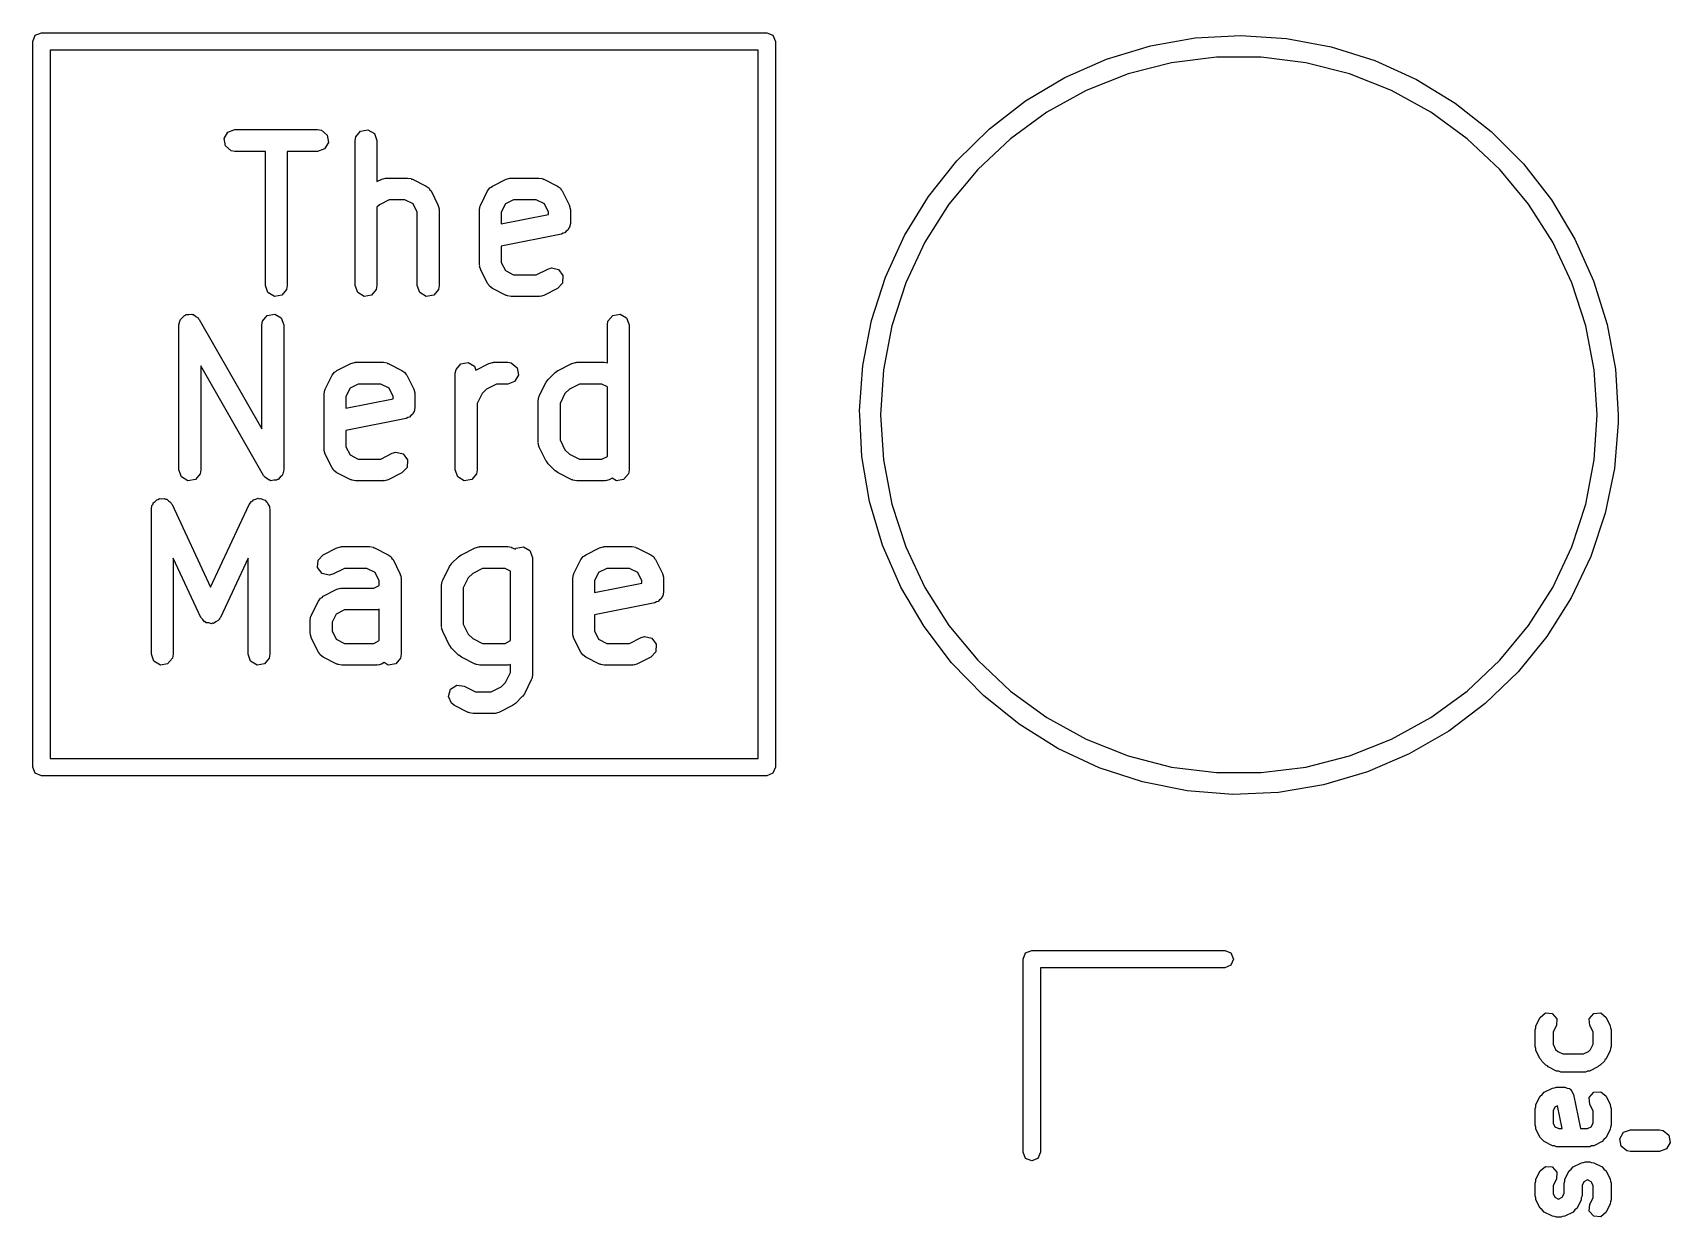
# Model space of a CAD drawing. Extents: x 83 to 117, y -104 to -70.4.
# Drawn here: x 105.69 to 116.97, y -78.53 to -70.37 of the extents above; entities that cross this region are included whole.
import ezdxf

# ---------------------------------------------------------------- set-up
doc = ezdxf.new("R2010")
doc.units = 0
doc.layers.add('BLACK', color=7, linetype='CONTINUOUS')

msp = doc.modelspace()

# ---------------------------------------------------------------- linework, layer by layer
at = {"layer": 'BLACK', "linetype": 'CONTINUOUS'}
for p, q in [((105.686, -70.4272), (105.703, -70.3848)), ((105.686, -75.4272), (105.686, -70.4272)), ((105.703, -70.3848), (105.746, -70.3672)), ((105.746, -70.3672), (110.746, -70.3672)), ((110.746, -70.3672), (110.788, -70.3848)), ((110.788, -70.3848), (110.806, -70.4272)), ((110.806, -70.4272), (110.806, -75.4272)), ((113.39, -70.4573), (113.699, -70.4023)), ((113.699, -70.4023), (114.014, -70.385)), ((114.014, -70.385), (114.328, -70.4056)), ((114.328, -70.4056), (114.637, -70.4638)), ((105.806, -70.4872), (105.806, -75.3672)), ((110.686, -70.4872), (105.806, -70.4872)), ((110.686, -75.3672), (110.686, -70.4872)), ((112.801, -70.6763), (113.088, -70.549)), ((113.088, -70.549), (113.39, -70.4573)), ((113.845, -70.535), (113.537, -70.5739)), ((114.155, -70.535), (113.845, -70.535)), ((114.463, -70.5739), (114.155, -70.535)), ((114.637, -70.4638), (114.937, -70.5587)), ((113.237, -70.651), (112.948, -70.7652)), ((113.537, -70.5739), (113.237, -70.651)), ((114.763, -70.651), (114.463, -70.5739)), ((115.052, -70.7652), (114.763, -70.651)), ((114.937, -70.5587), (115.224, -70.689)), ((112.53, -70.8372), (112.801, -70.6763)), ((112.948, -70.7652), (112.677, -70.9146)), ((115.323, -70.9146), (115.052, -70.7652)), ((115.224, -70.689), (115.492, -70.8527)), ((112.281, -71.0294), (112.53, -70.8372)), ((115.492, -70.8527), (115.74, -71.0475)), ((112.677, -70.9146), (112.426, -71.0969)), ((115.574, -71.0969), (115.323, -70.9146)), ((107.005, -71.0966), (107.031, -71.0521)), ((107.014, -71.1471), (107.005, -71.0966)), ((107.031, -71.0521), (107.079, -71.0346)), ((107.079, -71.0346), (107.65, -71.0346)), ((107.65, -71.0346), (107.676, -71.0391)), ((107.676, -71.0391), (107.715, -71.0721)), ((107.715, -71.0721), (107.724, -71.1226)), ((107.909, -71.1096), (107.913, -71.0839)), ((107.909, -72.1096), (107.909, -71.1096)), ((107.913, -71.0839), (107.946, -71.0446)), ((107.946, -71.0446), (107.997, -71.0357)), ((107.997, -71.0357), (108.041, -71.0614)), ((108.041, -71.0614), (108.059, -71.1096)), ((108.059, -71.1096), (108.059, -71.393)), ((112.057, -71.2502), (112.281, -71.0294)), ((112.426, -71.0969), (112.2, -71.3093)), ((115.8, -71.3093), (115.574, -71.0969)), ((115.74, -71.0475), (115.962, -71.2707)), ((107.053, -71.1801), (107.014, -71.1471)), ((107.079, -71.1846), (107.053, -71.1801)), ((107.29, -71.1846), (107.079, -71.1846)), ((107.29, -72.1096), (107.29, -71.1846)), ((107.65, -71.1846), (107.44, -71.1846)), ((107.44, -71.1846), (107.44, -72.1096)), ((107.698, -71.167), (107.65, -71.1846)), ((107.724, -71.1226), (107.698, -71.167)), ((111.861, -71.4964), (112.057, -71.2502)), ((112.2, -71.3093), (112.002, -71.5482)), ((115.998, -71.5482), (115.8, -71.3093)), ((115.962, -71.2707), (116.155, -71.5188)), ((108.059, -71.393), (108.093, -71.3758)), ((108.093, -71.3758), (108.118, -71.3684)), ((108.118, -71.3684), (108.122, -71.3694)), ((108.122, -71.3694), (108.126, -71.3679)), ((108.126, -71.3679), (108.269, -71.3679)), ((108.269, -71.3679), (108.295, -71.3724)), ((108.295, -71.3724), (108.298, -71.3753)), ((108.298, -71.3753), (108.303, -71.3758)), ((108.303, -71.3758), (108.398, -71.4235)), ((108.398, -71.4235), (108.419, -71.439)), ((108.419, -71.439), (108.423, -71.4493)), ((108.423, -71.4493), (108.432, -71.457)), ((108.821, -71.457), (108.837, -71.4361)), ((108.837, -71.4361), (108.847, -71.4316)), ((108.847, -71.4316), (108.855, -71.4235)), ((108.855, -71.4235), (108.95, -71.3758)), ((108.95, -71.3758), (108.975, -71.3684)), ((108.975, -71.3684), (108.979, -71.3694)), ((108.979, -71.3694), (108.984, -71.3679)), ((108.984, -71.3679), (109.174, -71.3679)), ((109.174, -71.3679), (109.2, -71.3724)), ((109.2, -71.3724), (109.203, -71.3753)), ((109.203, -71.3753), (109.208, -71.3758)), ((109.208, -71.3758), (109.303, -71.4235)), ((109.303, -71.4235), (109.324, -71.439)), ((109.324, -71.439), (109.328, -71.4493)), ((109.328, -71.4493), (109.336, -71.457)), ((108.076, -71.5522), (108.059, -71.5692)), ((108.144, -71.5179), (108.076, -71.5522)), ((108.252, -71.5179), (108.144, -71.5179)), ((108.309, -71.5464), (108.252, -71.5179)), ((108.337, -71.6035), (108.309, -71.5464)), ((108.432, -71.457), (108.479, -71.5522)), ((108.479, -71.5522), (108.487, -71.5772)), ((108.766, -71.5858), (108.77, -71.5601)), ((108.77, -71.5601), (108.773, -71.5567)), ((108.773, -71.5567), (108.774, -71.5522)), ((108.774, -71.5522), (108.821, -71.457)), ((108.944, -71.5464), (108.916, -71.6035)), ((109.001, -71.5179), (108.944, -71.5464)), ((109.156, -71.5179), (109.001, -71.5179)), ((109.213, -71.5464), (109.156, -71.5179)), ((109.242, -71.6035), (109.213, -71.5464)), ((109.336, -71.457), (109.384, -71.5522)), ((109.384, -71.5522), (109.391, -71.5772)), ((111.695, -71.7643), (111.861, -71.4964)), ((112.002, -71.5482), (111.836, -71.8101)), ((116.164, -71.8101), (115.998, -71.5482)), ((116.155, -71.5188), (116.317, -71.7885)), ((108.059, -71.5692), (108.059, -72.1096)), ((108.337, -72.1096), (108.337, -71.6035)), ((108.487, -71.5772), (108.486, -71.5816)), ((108.486, -71.5816), (108.487, -71.5858)), ((108.487, -71.5858), (108.487, -72.1096)), ((108.766, -71.9667), (108.766, -71.5858)), ((108.916, -71.6035), (108.916, -71.6848)), ((108.916, -71.6848), (109.242, -71.6195)), ((109.242, -71.6195), (109.242, -71.6035)), ((109.391, -71.5772), (109.39, -71.5816)), ((109.39, -71.5816), (109.392, -71.5858)), ((109.392, -71.5858), (109.392, -71.681)), ((109.332, -71.7546), (108.916, -71.8377)), ((109.342, -71.7481), (109.332, -71.7546)), ((109.354, -71.746), (109.342, -71.7481)), ((109.363, -71.7352), (109.354, -71.746)), ((109.375, -71.7279), (109.363, -71.7352)), ((109.379, -71.7162), (109.375, -71.7279)), ((109.387, -71.7067), (109.379, -71.7162)), ((109.392, -71.681), (109.387, -71.7067)), ((111.564, -72.0501), (111.695, -71.7643)), ((116.317, -71.7885), (116.446, -72.0757)), ((108.916, -71.8377), (108.916, -71.949)), ((111.836, -71.8101), (111.704, -72.0908)), ((116.296, -72.0908), (116.164, -71.8101)), ((108.767, -71.9709), (108.766, -71.9667)), ((108.766, -71.9753), (108.767, -71.9709)), ((108.774, -72.0003), (108.766, -71.9753)), ((108.821, -72.0955), (108.774, -72.0003)), ((108.916, -71.949), (108.944, -72.0061)), ((108.944, -72.0061), (109.001, -72.0346)), ((109.156, -72.0346), (109.236, -71.9949)), ((109.236, -71.9949), (109.261, -71.9875)), ((109.261, -71.9875), (109.311, -71.9994)), ((109.311, -71.9994), (109.341, -72.0406)), ((107.307, -72.1578), (107.29, -72.1096)), ((107.44, -72.1096), (107.435, -72.1352)), ((107.926, -72.1578), (107.909, -72.1096)), ((108.059, -72.1096), (108.054, -72.1352)), ((108.355, -72.1578), (108.337, -72.1096)), ((108.487, -72.1096), (108.483, -72.1352)), ((108.829, -72.1032), (108.821, -72.0955)), ((108.834, -72.1135), (108.829, -72.1032)), ((108.855, -72.129), (108.834, -72.1135)), ((108.95, -72.1767), (108.855, -72.129)), ((109.001, -72.0346), (109.156, -72.0346)), ((109.303, -72.129), (109.208, -72.1767)), ((109.338, -72.0918), (109.303, -72.129)), ((109.341, -72.0406), (109.338, -72.0918)), ((111.467, -72.3497), (111.564, -72.0501)), ((111.704, -72.0908), (111.608, -72.3858)), ((116.392, -72.3858), (116.296, -72.0908)), ((116.446, -72.0757), (116.54, -72.3762)), ((107.352, -72.1834), (107.307, -72.1578)), ((107.402, -72.1745), (107.352, -72.1834)), ((107.435, -72.1352), (107.402, -72.1745)), ((107.971, -72.1834), (107.926, -72.1578)), ((108.021, -72.1745), (107.971, -72.1834)), ((108.054, -72.1352), (108.021, -72.1745)), ((108.399, -72.1834), (108.355, -72.1578)), ((108.45, -72.1745), (108.399, -72.1834)), ((108.483, -72.1352), (108.45, -72.1745)), ((108.955, -72.1772), (108.95, -72.1767)), ((108.958, -72.1801), (108.955, -72.1772)), ((108.984, -72.1846), (108.958, -72.1801)), ((109.174, -72.1846), (108.984, -72.1846)), ((109.178, -72.183), (109.174, -72.1846)), ((109.183, -72.1841), (109.178, -72.183)), ((109.208, -72.1767), (109.183, -72.1841)), ((106.694, -72.3796), (106.699, -72.3539)), ((106.699, -72.3539), (106.703, -72.3486)), ((106.703, -72.3486), (106.705, -72.3418)), ((106.705, -72.3418), (106.719, -72.3294)), ((106.719, -72.3294), (106.732, -72.3146)), ((106.732, -72.3146), (106.739, -72.3134)), ((106.739, -72.3134), (106.744, -72.309)), ((106.744, -72.309), (106.763, -72.3091)), ((106.763, -72.3091), (106.782, -72.3057)), ((106.782, -72.3057), (106.788, -72.3092)), ((106.788, -72.3092), (106.795, -72.3092)), ((106.795, -72.3092), (106.81, -72.3217)), ((106.81, -72.3217), (106.827, -72.3314)), ((106.827, -72.3314), (106.829, -72.3379)), ((106.829, -72.3379), (106.834, -72.3424)), ((106.834, -72.3424), (107.266, -73.0972)), ((107.266, -72.3796), (107.27, -72.3539)), ((107.27, -72.3539), (107.303, -72.3146)), ((107.303, -72.3146), (107.354, -72.3057)), ((107.354, -72.3057), (107.398, -72.3314)), ((107.398, -72.3314), (107.416, -72.3796)), ((109.647, -72.3796), (109.651, -72.3539)), ((109.651, -72.3539), (109.684, -72.3146)), ((109.684, -72.3146), (109.735, -72.3057)), ((109.735, -72.3057), (109.779, -72.3314)), ((109.779, -72.3314), (109.797, -72.3796)), ((111.407, -72.6587), (111.467, -72.3497)), ((106.694, -73.3796), (106.694, -72.3796)), ((107.266, -73.0972), (107.266, -72.3796)), ((107.416, -72.3796), (107.416, -73.3796)), ((109.647, -72.6415), (109.647, -72.3796)), ((109.797, -72.3796), (109.797, -73.3796)), ((111.608, -72.3858), (111.55, -72.6904)), ((116.45, -72.6904), (116.392, -72.3858)), ((116.54, -72.3762), (116.596, -72.6858)), ((107.276, -73.4168), (106.844, -72.662)), ((106.844, -72.662), (106.844, -73.3796)), ((107.776, -72.7016), (107.783, -72.6935)), ((107.783, -72.6935), (107.879, -72.6458)), ((107.879, -72.6458), (107.904, -72.6384)), ((107.904, -72.6384), (107.908, -72.6394)), ((107.908, -72.6394), (107.912, -72.6379)), ((107.912, -72.6379), (108.103, -72.6379)), ((108.103, -72.6379), (108.128, -72.6424)), ((108.128, -72.6424), (108.132, -72.6453)), ((108.132, -72.6453), (108.136, -72.6458)), ((108.136, -72.6458), (108.231, -72.6935)), ((108.231, -72.6935), (108.252, -72.709)), ((108.599, -72.7129), (108.604, -72.6873)), ((108.604, -72.6873), (108.637, -72.648)), ((108.637, -72.648), (108.687, -72.6391)), ((108.687, -72.6391), (108.732, -72.6647)), ((108.732, -72.6647), (108.741, -72.6908)), ((108.741, -72.6908), (108.831, -72.6458)), ((108.831, -72.6458), (108.856, -72.6384)), ((108.856, -72.6384), (108.86, -72.6394)), ((108.86, -72.6394), (108.865, -72.6379)), ((108.865, -72.6379), (108.96, -72.6379)), ((108.96, -72.6379), (108.985, -72.6424)), ((108.985, -72.6424), (109.025, -72.6754)), ((109.025, -72.6754), (109.034, -72.7259)), ((109.288, -72.7075), (109.306, -72.6946)), ((109.306, -72.6946), (109.307, -72.6935)), ((109.307, -72.6935), (109.402, -72.6458)), ((109.402, -72.6458), (109.427, -72.6384)), ((109.427, -72.6384), (109.432, -72.6394)), ((109.432, -72.6394), (109.436, -72.6379)), ((109.436, -72.6379), (109.626, -72.6379)), ((109.626, -72.6379), (109.647, -72.6415)), ((111.385, -72.9726), (111.407, -72.6587)), ((111.55, -72.6904), (111.53, -73)), ((116.47, -73), (116.45, -72.6904)), ((116.596, -72.6858), (116.615, -73)), ((107.702, -72.8222), (107.75, -72.727)), ((107.75, -72.727), (107.765, -72.7061)), ((107.765, -72.7061), (107.776, -72.7016)), ((107.93, -72.7879), (107.873, -72.8164)), ((108.085, -72.7879), (107.93, -72.7879)), ((108.142, -72.8164), (108.085, -72.7879)), ((108.252, -72.709), (108.257, -72.7193)), ((108.257, -72.7193), (108.265, -72.727)), ((108.265, -72.727), (108.313, -72.8222)), ((108.599, -73.3796), (108.599, -72.7129)), ((108.882, -72.7879), (108.814, -72.8222)), ((108.96, -72.7879), (108.882, -72.7879)), ((109.008, -72.7704), (108.96, -72.7879)), ((109.034, -72.7259), (109.008, -72.7704)), ((109.178, -72.8698), (109.226, -72.7746)), ((109.226, -72.7746), (109.239, -72.7566)), ((109.239, -72.7566), (109.24, -72.7551)), ((109.24, -72.7551), (109.288, -72.7075)), ((109.454, -72.7879), (109.385, -72.8222)), ((109.609, -72.7879), (109.454, -72.7879)), ((109.647, -72.8069), (109.609, -72.7879)), ((109.647, -73.2856), (109.647, -72.8069)), ((107.694, -72.8558), (107.699, -72.8301)), ((107.694, -73.2367), (107.694, -72.8558)), ((107.699, -72.8301), (107.702, -72.8267)), ((107.702, -72.8267), (107.702, -72.8222)), ((107.873, -72.8164), (107.844, -72.8735)), ((107.844, -72.8735), (107.844, -72.9548)), ((107.844, -72.9548), (108.171, -72.8895)), ((108.171, -72.8735), (108.142, -72.8164)), ((108.171, -72.8895), (108.171, -72.8735)), ((108.313, -72.8222), (108.32, -72.8472)), ((108.32, -72.8472), (108.319, -72.8516)), ((108.319, -72.8516), (108.321, -72.8558)), ((108.321, -72.8558), (108.321, -72.951)), ((108.783, -72.8526), (108.749, -72.9211)), ((108.814, -72.8222), (108.783, -72.8526)), ((109.171, -72.9034), (109.175, -72.8777)), ((109.171, -73.1891), (109.171, -72.9034)), ((109.175, -72.8777), (109.178, -72.8743)), ((109.178, -72.8743), (109.178, -72.8698)), ((109.355, -72.8526), (109.321, -72.9211)), ((109.385, -72.8222), (109.355, -72.8526)), ((108.26, -73.0246), (107.844, -73.1077)), ((108.271, -73.0181), (108.26, -73.0246)), ((108.283, -73.016), (108.271, -73.0181)), ((108.292, -73.0052), (108.283, -73.016)), ((108.304, -72.9979), (108.292, -73.0052)), ((108.308, -72.9862), (108.304, -72.9979)), ((108.316, -72.9767), (108.308, -72.9862)), ((108.321, -72.951), (108.316, -72.9767)), ((108.749, -72.9211), (108.749, -73.3796)), ((109.321, -72.9211), (109.321, -73.1714)), ((111.387, -73), (111.385, -72.9726)), ((111.401, -73.287), (111.387, -73)), ((111.53, -73), (111.55, -73.3096)), ((116.45, -73.3096), (116.47, -73)), ((116.615, -73), (116.614, -73.0548)), ((107.844, -73.1077), (107.844, -73.219)), ((116.614, -73.0548), (116.589, -73.3685)), ((107.696, -73.2409), (107.694, -73.2367)), ((107.695, -73.2453), (107.696, -73.2409)), ((107.702, -73.2703), (107.695, -73.2453)), ((107.844, -73.219), (107.873, -73.2761)), ((108.164, -73.2649), (108.189, -73.2575)), ((108.189, -73.2575), (108.239, -73.2694)), ((109.172, -73.1933), (109.171, -73.1891)), ((109.171, -73.1977), (109.172, -73.1933)), ((109.178, -73.2226), (109.171, -73.1977)), ((109.226, -73.3179), (109.178, -73.2226)), ((109.321, -73.1714), (109.355, -73.2399)), ((109.355, -73.2399), (109.385, -73.2703)), ((107.75, -73.3655), (107.702, -73.2703)), ((107.758, -73.3732), (107.75, -73.3655)), ((107.873, -73.2761), (107.93, -73.3046)), ((107.93, -73.3046), (108.085, -73.3046)), ((108.085, -73.3046), (108.164, -73.2649)), ((108.267, -73.3618), (108.231, -73.399)), ((108.239, -73.2694), (108.27, -73.3106)), ((108.27, -73.3106), (108.267, -73.3618)), ((109.227, -73.319), (109.226, -73.3179)), ((109.24, -73.3374), (109.227, -73.319)), ((109.288, -73.385), (109.24, -73.3374)), ((109.385, -73.2703), (109.454, -73.3046)), ((109.454, -73.3046), (109.609, -73.3046)), ((109.609, -73.3046), (109.647, -73.2856)), ((111.454, -73.5971), (111.401, -73.287)), ((111.55, -73.3096), (111.608, -73.6142)), ((116.392, -73.6142), (116.45, -73.3096)), ((116.589, -73.3685), (116.526, -73.6768)), ((106.712, -73.4278), (106.694, -73.3796)), ((106.756, -73.4534), (106.712, -73.4278)), ((106.807, -73.4445), (106.756, -73.4534)), ((106.84, -73.4052), (106.807, -73.4445)), ((106.844, -73.3796), (106.84, -73.4052)), ((107.281, -73.4213), (107.276, -73.4168)), ((107.283, -73.4278), (107.281, -73.4213)), ((107.3, -73.4375), (107.283, -73.4278)), ((107.315, -73.4499), (107.3, -73.4375)), ((107.322, -73.45), (107.315, -73.4499)), ((107.328, -73.4534), (107.322, -73.45)), ((107.347, -73.4501), (107.328, -73.4534)), ((107.366, -73.4502), (107.347, -73.4501)), ((107.371, -73.4457), (107.366, -73.4502)), ((107.378, -73.4445), (107.371, -73.4457)), ((107.391, -73.4297), (107.378, -73.4445)), ((107.406, -73.4174), (107.391, -73.4297)), ((107.407, -73.4105), (107.406, -73.4174)), ((107.411, -73.4052), (107.407, -73.4105)), ((107.416, -73.3796), (107.411, -73.4052)), ((107.762, -73.3835), (107.758, -73.3732)), ((107.783, -73.399), (107.762, -73.3835)), ((107.879, -73.4467), (107.783, -73.399)), ((107.883, -73.4472), (107.879, -73.4467)), ((107.887, -73.4501), (107.883, -73.4472)), ((107.912, -73.4546), (107.887, -73.4501)), ((108.103, -73.4546), (107.912, -73.4546)), ((108.107, -73.453), (108.103, -73.4546)), ((108.111, -73.4541), (108.107, -73.453)), ((108.136, -73.4467), (108.111, -73.4541)), ((108.231, -73.399), (108.136, -73.4467)), ((108.617, -73.4278), (108.599, -73.3796)), ((108.661, -73.4534), (108.617, -73.4278)), ((108.712, -73.4445), (108.661, -73.4534)), ((108.745, -73.4052), (108.712, -73.4445)), ((108.749, -73.3796), (108.745, -73.4052)), ((109.289, -73.3857), (109.288, -73.385)), ((109.307, -73.399), (109.289, -73.3857)), ((109.402, -73.4467), (109.307, -73.399)), ((109.407, -73.4472), (109.402, -73.4467)), ((109.41, -73.4501), (109.407, -73.4472)), ((109.436, -73.4546), (109.41, -73.4501)), ((109.626, -73.4546), (109.436, -73.4546)), ((109.631, -73.453), (109.626, -73.4546)), ((109.635, -73.4541), (109.631, -73.453)), ((109.66, -73.4467), (109.635, -73.4541)), ((109.68, -73.4368), (109.66, -73.4467)), ((109.709, -73.4534), (109.68, -73.4368)), ((109.759, -73.4445), (109.709, -73.4534)), ((109.792, -73.4052), (109.759, -73.4445)), ((109.797, -73.3796), (109.792, -73.4052)), ((106.517, -73.6066), (106.531, -73.5972)), ((106.531, -73.5972), (106.541, -73.5846)), ((106.541, -73.5846), (106.551, -73.5829)), ((106.551, -73.5829), (106.559, -73.5771)), ((106.559, -73.5771), (106.576, -73.5786)), ((106.576, -73.5786), (106.592, -73.5757)), ((106.592, -73.5757), (106.601, -73.5807)), ((106.601, -73.5807), (106.611, -73.5816)), ((106.611, -73.5816), (106.622, -73.5932)), ((106.622, -73.5932), (106.636, -73.6014)), ((107.178, -73.6179), (107.193, -73.5965)), ((107.193, -73.5965), (107.202, -73.5923)), ((107.202, -73.5923), (107.208, -73.5846)), ((107.208, -73.5846), (107.224, -73.5818)), ((107.224, -73.5818), (107.239, -73.5749)), ((107.239, -73.5749), (107.249, -73.5775)), ((107.249, -73.5775), (107.259, -73.5757)), ((107.259, -73.5757), (107.273, -73.5839)), ((107.273, -73.5839), (107.289, -73.5882)), ((107.289, -73.5882), (107.294, -73.5964)), ((107.294, -73.5964), (107.303, -73.6014)), ((111.544, -73.8987), (111.454, -73.5971)), ((106.504, -73.6496), (106.508, -73.6239)), ((106.504, -74.6496), (106.504, -73.6496)), ((106.508, -73.6239), (106.515, -73.6163)), ((106.515, -73.6163), (106.517, -73.6066)), ((106.636, -73.6014), (106.64, -73.6108)), ((106.64, -73.6108), (106.647, -73.6179)), ((106.647, -73.6179), (106.912, -74.1865)), ((106.912, -74.1865), (107.178, -73.6179)), ((107.303, -73.6014), (107.309, -73.6168)), ((107.309, -73.6168), (107.318, -73.6302)), ((107.318, -73.6302), (107.317, -73.6402)), ((107.317, -73.6402), (107.321, -73.6496)), ((107.321, -73.6496), (107.321, -74.6496)), ((111.608, -73.6142), (111.704, -73.9092)), ((116.296, -73.9092), (116.392, -73.6142)), ((116.526, -73.6768), (116.426, -73.9754)), ((107.688, -73.9635), (107.783, -73.9158)), ((107.783, -73.9158), (107.808, -73.9084)), ((107.808, -73.9084), (107.813, -73.9094)), ((107.813, -73.9094), (107.817, -73.9079)), ((107.817, -73.9079), (108.007, -73.9079)), ((108.007, -73.9079), (108.033, -73.9124)), ((108.033, -73.9124), (108.037, -73.9153)), ((108.037, -73.9153), (108.041, -73.9158)), ((108.041, -73.9158), (108.136, -73.9635)), ((108.641, -73.9635), (108.736, -73.9158)), ((108.736, -73.9158), (108.761, -73.9084)), ((108.761, -73.9084), (108.765, -73.9094)), ((108.765, -73.9094), (108.769, -73.9079)), ((108.769, -73.9079), (108.96, -73.9079)), ((108.96, -73.9079), (108.985, -73.9124)), ((108.985, -73.9124), (108.989, -73.9153)), ((108.989, -73.9153), (108.993, -73.9158)), ((108.993, -73.9158), (109.012, -73.925)), ((109.012, -73.925), (109.018, -73.918)), ((109.018, -73.918), (109.068, -73.9091)), ((109.068, -73.9091), (109.113, -73.9347)), ((109.113, -73.9347), (109.13, -73.9829)), ((109.498, -73.9635), (109.593, -73.9158)), ((109.593, -73.9158), (109.618, -73.9084)), ((109.618, -73.9084), (109.622, -73.9094)), ((109.622, -73.9094), (109.626, -73.9079)), ((109.626, -73.9079), (109.817, -73.9079)), ((109.817, -73.9079), (109.843, -73.9124)), ((109.843, -73.9124), (109.846, -73.9153)), ((109.846, -73.9153), (109.85, -73.9158)), ((109.85, -73.9158), (109.946, -73.9635)), ((111.67, -74.1872), (111.544, -73.8987)), ((111.704, -73.9092), (111.836, -74.1899)), ((116.164, -74.1899), (116.296, -73.9092)), ((106.844, -74.3956), (106.654, -73.9876)), ((106.654, -73.9876), (106.654, -74.6496)), ((107.171, -73.9876), (106.98, -74.3956)), ((107.171, -74.6496), (107.171, -73.9876)), ((107.65, -74.0519), (107.653, -74.0007)), ((107.653, -74.0007), (107.688, -73.9635)), ((108.136, -73.9635), (108.157, -73.979)), ((108.157, -73.979), (108.162, -73.9893)), ((108.162, -73.9893), (108.17, -73.997)), ((108.17, -73.997), (108.217, -74.0922)), ((108.512, -74.1398), (108.559, -74.0446)), ((108.559, -74.0446), (108.573, -74.0266)), ((108.573, -74.0251), (108.621, -73.9775)), ((108.573, -74.0266), (108.573, -74.0251)), ((108.621, -73.9775), (108.639, -73.9646)), ((108.639, -73.9646), (108.641, -73.9635)), ((109.13, -73.9829), (109.13, -74.7924)), ((109.417, -74.0922), (109.464, -73.997)), ((109.464, -73.997), (109.48, -73.9761)), ((109.48, -73.9761), (109.49, -73.9716)), ((109.49, -73.9716), (109.498, -73.9635)), ((109.946, -73.9635), (109.967, -73.979)), ((109.967, -73.979), (109.971, -73.9893)), ((109.971, -73.9893), (109.979, -73.997)), ((109.979, -73.997), (110.027, -74.0922)), ((116.426, -73.9754), (116.292, -74.2598)), ((107.68, -74.0931), (107.65, -74.0519)), ((107.73, -74.105), (107.68, -74.0931)), ((107.755, -74.0976), (107.73, -74.105)), ((107.835, -74.0579), (107.755, -74.0976)), ((107.99, -74.0579), (107.835, -74.0579)), ((108.047, -74.0864), (107.99, -74.0579)), ((108.075, -74.1435), (108.047, -74.0864)), ((108.075, -74.1747), (108.075, -74.1435)), ((108.217, -74.0922), (108.225, -74.1172)), ((108.225, -74.1172), (108.224, -74.1216)), ((108.224, -74.1216), (108.225, -74.1258)), ((108.225, -74.1258), (108.225, -74.6496)), ((108.504, -74.1734), (108.508, -74.1477)), ((108.508, -74.1477), (108.511, -74.1443)), ((108.511, -74.1443), (108.512, -74.1398)), ((108.688, -74.1226), (108.654, -74.1911)), ((108.719, -74.0922), (108.688, -74.1226)), ((108.787, -74.0579), (108.719, -74.0922)), ((108.942, -74.0579), (108.787, -74.0579)), ((108.98, -74.0769), (108.942, -74.0579)), ((108.98, -74.5556), (108.98, -74.0769)), ((109.409, -74.1258), (109.413, -74.1001)), ((109.409, -74.5067), (109.409, -74.1258)), ((109.413, -74.1001), (109.416, -74.0967)), ((109.416, -74.0967), (109.417, -74.0922)), ((109.587, -74.0864), (109.559, -74.1435)), ((109.559, -74.1435), (109.559, -74.2248)), ((109.559, -74.2248), (109.885, -74.1595)), ((109.644, -74.0579), (109.587, -74.0864)), ((109.799, -74.0579), (109.644, -74.0579)), ((109.856, -74.0864), (109.799, -74.0579)), ((109.885, -74.1435), (109.856, -74.0864)), ((109.885, -74.1595), (109.885, -74.1435)), ((110.027, -74.0922), (110.034, -74.1172)), ((110.034, -74.1172), (110.033, -74.1216)), ((110.033, -74.1216), (110.035, -74.1258)), ((110.035, -74.1258), (110.035, -74.221)), ((107.655, -74.2827), (107.67, -74.2618)), ((107.67, -74.2618), (107.68, -74.2573)), ((107.68, -74.2573), (107.688, -74.2492)), ((107.688, -74.2492), (107.783, -74.2015)), ((107.783, -74.2015), (107.808, -74.1941)), ((107.808, -74.1941), (107.813, -74.1952)), ((107.813, -74.1952), (107.817, -74.1936)), ((107.817, -74.1936), (108.037, -74.1936)), ((108.037, -74.1936), (108.075, -74.1747)), ((108.504, -74.4591), (108.504, -74.1734)), ((108.654, -74.1911), (108.654, -74.4414)), ((110.018, -74.2679), (110.006, -74.2752)), ((110.022, -74.2562), (110.018, -74.2679)), ((110.03, -74.2467), (110.022, -74.2562)), ((110.035, -74.221), (110.03, -74.2467)), ((111.83, -74.4585), (111.67, -74.1872)), ((111.836, -74.1899), (112.002, -74.4518)), ((115.998, -74.4518), (116.164, -74.1899)), ((116.292, -74.2598), (116.124, -74.526)), ((107.599, -74.4115), (107.604, -74.3858)), ((107.604, -74.3858), (107.607, -74.3824)), ((107.607, -74.3779), (107.655, -74.2827)), ((107.607, -74.3824), (107.607, -74.3779)), ((107.778, -74.3721), (107.749, -74.4292)), ((107.835, -74.3436), (107.778, -74.3721)), ((108.055, -74.3436), (107.835, -74.3436)), ((108.059, -74.3421), (108.055, -74.3436)), ((108.064, -74.3431), (108.059, -74.3421)), ((108.075, -74.3397), (108.064, -74.3431)), ((108.075, -74.5556), (108.075, -74.3397)), ((109.975, -74.2946), (109.559, -74.3777)), ((109.559, -74.3777), (109.559, -74.489)), ((109.985, -74.2881), (109.975, -74.2946)), ((109.997, -74.286), (109.985, -74.2881)), ((110.006, -74.2752), (109.997, -74.286)), ((106.858, -74.4093), (106.844, -74.3956)), ((106.869, -74.4253), (106.858, -74.4093)), ((106.876, -74.427), (106.869, -74.4253)), ((106.881, -74.4318), (106.876, -74.427)), ((106.9, -74.4335), (106.881, -74.4318)), ((106.919, -74.4386), (106.9, -74.4335)), ((106.925, -74.4357), (106.919, -74.4386)), ((106.932, -74.4363), (106.925, -74.4357)), ((106.948, -74.4251), (106.932, -74.4363)), ((106.965, -74.4169), (106.948, -74.4251)), ((106.971, -74.4088), (106.965, -74.4169)), ((106.974, -74.4069), (106.971, -74.4088)), ((106.98, -74.3956), (106.974, -74.4037)), ((106.974, -74.4037), (106.974, -74.4069)), ((107.599, -74.5067), (107.599, -74.4115)), ((107.749, -74.4292), (107.749, -74.489)), ((107.749, -74.489), (107.778, -74.5461)), ((108.505, -74.4633), (108.504, -74.4591)), ((108.504, -74.4677), (108.505, -74.4633)), ((108.512, -74.4926), (108.504, -74.4677)), ((108.559, -74.5879), (108.512, -74.4926)), ((108.654, -74.4414), (108.688, -74.5099)), ((109.559, -74.489), (109.587, -74.5461)), ((112.02, -74.7087), (111.83, -74.4585)), ((112.002, -74.4518), (112.2, -74.6907)), ((115.8, -74.6907), (115.998, -74.4518)), ((107.601, -74.5109), (107.599, -74.5067)), ((107.6, -74.5153), (107.601, -74.5109)), ((107.607, -74.5403), (107.6, -74.5153)), ((107.655, -74.6355), (107.607, -74.5403)), ((107.778, -74.5461), (107.835, -74.5746)), ((107.835, -74.5746), (108.037, -74.5746)), ((108.037, -74.5746), (108.075, -74.5556)), ((108.561, -74.589), (108.559, -74.5879)), ((108.573, -74.6074), (108.561, -74.589)), ((108.621, -74.655), (108.573, -74.6074)), ((108.688, -74.5099), (108.719, -74.5403)), ((108.719, -74.5403), (108.787, -74.5746)), ((108.787, -74.5746), (108.942, -74.5746)), ((108.942, -74.5746), (108.98, -74.5556)), ((109.41, -74.5109), (109.409, -74.5067)), ((109.409, -74.5153), (109.41, -74.5109)), ((109.417, -74.5403), (109.409, -74.5153)), ((109.464, -74.6355), (109.417, -74.5403)), ((109.587, -74.5461), (109.644, -74.5746)), ((109.644, -74.5746), (109.799, -74.5746)), ((109.799, -74.5746), (109.879, -74.5349)), ((109.879, -74.5349), (109.904, -74.5275)), ((109.904, -74.5275), (109.954, -74.5394)), ((109.954, -74.5394), (109.984, -74.5806)), ((109.984, -74.5806), (109.981, -74.6318)), ((116.124, -74.526), (115.925, -74.77)), ((106.521, -74.6978), (106.504, -74.6496)), ((106.566, -74.7234), (106.521, -74.6978)), ((106.616, -74.7145), (106.566, -74.7234)), ((106.649, -74.6752), (106.616, -74.7145)), ((106.654, -74.6496), (106.649, -74.6752)), ((107.188, -74.6978), (107.171, -74.6496)), ((107.233, -74.7234), (107.188, -74.6978)), ((107.283, -74.7145), (107.233, -74.7234)), ((107.316, -74.6752), (107.283, -74.7145)), ((107.321, -74.6496), (107.316, -74.6752)), ((107.663, -74.6432), (107.655, -74.6355)), ((107.667, -74.6535), (107.663, -74.6432)), ((107.688, -74.669), (107.667, -74.6535)), ((107.783, -74.7167), (107.688, -74.669)), ((107.788, -74.7172), (107.783, -74.7167)), ((107.791, -74.7201), (107.788, -74.7172)), ((107.817, -74.7246), (107.791, -74.7201)), ((108.055, -74.7246), (107.817, -74.7246)), ((108.059, -74.723), (108.055, -74.7246)), ((108.064, -74.7241), (108.059, -74.723)), ((108.089, -74.7167), (108.064, -74.7241)), ((108.108, -74.7068), (108.089, -74.7167)), ((108.137, -74.7234), (108.108, -74.7068)), ((108.188, -74.7145), (108.137, -74.7234)), ((108.221, -74.6752), (108.188, -74.7145)), ((108.225, -74.6496), (108.221, -74.6752)), ((108.623, -74.6557), (108.621, -74.655)), ((108.641, -74.669), (108.623, -74.6557)), ((108.736, -74.7167), (108.641, -74.669)), ((108.74, -74.7172), (108.736, -74.7167)), ((108.744, -74.7201), (108.74, -74.7172)), ((108.769, -74.7246), (108.744, -74.7201)), ((108.96, -74.7246), (108.769, -74.7246)), ((108.964, -74.723), (108.96, -74.7246)), ((108.968, -74.7241), (108.964, -74.723)), ((108.98, -74.7206), (108.968, -74.7241)), ((108.98, -74.7747), (108.98, -74.7206)), ((109.472, -74.6432), (109.464, -74.6355)), ((109.477, -74.6535), (109.472, -74.6432)), ((109.498, -74.669), (109.477, -74.6535)), ((109.593, -74.7167), (109.498, -74.669)), ((109.597, -74.7172), (109.593, -74.7167)), ((109.601, -74.7201), (109.597, -74.7172)), ((109.626, -74.7246), (109.601, -74.7201)), ((109.817, -74.7246), (109.626, -74.7246)), ((109.821, -74.723), (109.817, -74.7246)), ((109.826, -74.7241), (109.821, -74.723)), ((109.85, -74.7167), (109.826, -74.7241)), ((109.946, -74.669), (109.85, -74.7167)), ((109.981, -74.6318), (109.946, -74.669)), ((112.24, -74.9341), (112.02, -74.7087)), ((112.2, -74.6907), (112.426, -74.9031)), ((115.574, -74.9031), (115.8, -74.6907)), ((108.946, -74.8432), (108.98, -74.7747)), ((109.122, -74.826), (109.075, -74.9212)), ((109.123, -74.8215), (109.122, -74.826)), ((109.126, -74.8181), (109.123, -74.8215)), ((109.13, -74.7924), (109.126, -74.8181)), ((115.925, -74.77), (115.698, -74.9885)), ((108.552, -74.9398), (108.566, -74.8906)), ((108.572, -74.9869), (108.552, -74.9398)), ((108.566, -74.8906), (108.609, -74.8623)), ((108.609, -74.8623), (108.66, -74.8682)), ((108.66, -74.8682), (108.739, -74.9079)), ((108.739, -74.9079), (108.847, -74.9079)), ((108.847, -74.9079), (108.915, -74.8737)), ((108.915, -74.8737), (108.946, -74.8432)), ((109.06, -74.9407), (109.013, -74.9883)), ((109.061, -74.9392), (109.06, -74.9407)), ((109.075, -74.9212), (109.061, -74.9392)), ((112.485, -75.1316), (112.24, -74.9341)), ((112.426, -74.9031), (112.677, -75.0854)), ((115.323, -75.0854), (115.574, -74.9031)), ((108.593, -75.0024), (108.572, -74.9869)), ((108.688, -75.05), (108.593, -75.0024)), ((108.693, -75.0505), (108.688, -75.05)), ((108.696, -75.0534), (108.693, -75.0505)), ((108.722, -75.0579), (108.696, -75.0534)), ((108.865, -75.0579), (108.722, -75.0579)), ((108.869, -75.0564), (108.865, -75.0579)), ((108.873, -75.0574), (108.869, -75.0564)), ((108.898, -75.05), (108.873, -75.0574)), ((108.993, -75.0024), (108.898, -75.05)), ((108.994, -75.0012), (108.993, -75.0024)), ((109.013, -74.9883), (108.994, -75.0012)), ((115.698, -74.9885), (115.447, -75.1781)), ((112.752, -75.2981), (112.485, -75.1316)), ((112.677, -75.0854), (112.948, -75.2348)), ((115.052, -75.2348), (115.323, -75.0854)), ((112.948, -75.2348), (113.237, -75.349)), ((114.763, -75.349), (115.052, -75.2348)), ((115.447, -75.1781), (115.175, -75.3362)), ((105.806, -75.3672), (110.686, -75.3672)), ((113.037, -75.4314), (112.752, -75.2981)), ((113.237, -75.349), (113.537, -75.4261)), ((114.463, -75.4261), (114.763, -75.349)), ((115.175, -75.3362), (114.886, -75.4604)), ((105.703, -75.4696), (105.686, -75.4272)), ((105.746, -75.4872), (105.703, -75.4696)), ((110.746, -75.4872), (105.746, -75.4872)), ((110.788, -75.4696), (110.746, -75.4872)), ((110.806, -75.4272), (110.788, -75.4696)), ((113.336, -75.5294), (113.037, -75.4314)), ((113.537, -75.4261), (113.845, -75.465)), ((113.845, -75.465), (114.155, -75.465)), ((114.155, -75.465), (114.463, -75.4261)), ((114.886, -75.4604), (114.584, -75.549)), ((113.645, -75.5908), (113.336, -75.5294)), ((113.959, -75.6147), (113.645, -75.5908)), ((114.273, -75.6007), (113.959, -75.6147)), ((114.584, -75.549), (114.273, -75.6007)), ((112.513, -76.75), (112.53, -76.7076)), ((112.513, -78.08), (112.513, -76.75)), ((112.53, -76.7076), (112.573, -76.69)), ((112.573, -76.69), (113.903, -76.69)), ((113.903, -76.69), (113.945, -76.7076)), ((113.945, -76.7076), (113.963, -76.75)), ((113.963, -76.75), (113.945, -76.7924)), ((113.903, -76.81), (112.633, -76.81)), ((112.633, -76.81), (112.633, -78.08)), ((113.945, -76.7924), (113.903, -76.81)), ((116.047, -77.2237), (116.048, -77.2092)), ((116.048, -77.2092), (116.077, -77.152)), ((116.077, -77.152), (116.113, -77.1207)), ((116.113, -77.1207), (116.161, -77.1241)), ((116.161, -77.1241), (116.192, -77.1602)), ((116.189, -77.208), (116.167, -77.2519)), ((116.192, -77.1602), (116.189, -77.208)), ((116.416, -77.1602), (116.448, -77.1241)), ((116.42, -77.208), (116.416, -77.1602)), ((116.442, -77.2519), (116.42, -77.208)), ((116.448, -77.1241), (116.495, -77.1207)), ((116.495, -77.1207), (116.532, -77.152)), ((116.532, -77.152), (116.56, -77.2092)), ((116.56, -77.2092), (116.561, -77.2237)), ((116.042, -77.2371), (116.047, -77.2237)), ((116.042, -77.3514), (116.042, -77.2371)), ((116.167, -77.2519), (116.167, -77.3367)), ((116.442, -77.3367), (116.442, -77.2519)), ((116.561, -77.2237), (116.567, -77.2371)), ((116.567, -77.2371), (116.567, -77.3514)), ((116.047, -77.3649), (116.042, -77.3514)), ((116.048, -77.3794), (116.047, -77.3649)), ((116.077, -77.4365), (116.048, -77.3794)), ((116.167, -77.3367), (116.184, -77.3715)), ((116.184, -77.3715), (116.198, -77.3858)), ((116.198, -77.3858), (116.233, -77.4032)), ((116.233, -77.4032), (116.375, -77.4032)), ((116.375, -77.4032), (116.41, -77.3858)), ((116.41, -77.3858), (116.424, -77.3715)), ((116.424, -77.3715), (116.442, -77.3367)), ((116.56, -77.3794), (116.532, -77.4365)), ((116.561, -77.3649), (116.56, -77.3794)), ((116.567, -77.3514), (116.561, -77.3649)), ((116.085, -77.4433), (116.077, -77.4365)), ((116.089, -77.4528), (116.085, -77.4433)), ((116.117, -77.4813), (116.089, -77.4528)), ((116.127, -77.4853), (116.117, -77.4813)), ((116.133, -77.493), (116.127, -77.4853)), ((116.191, -77.5216), (116.133, -77.493)), ((116.205, -77.5226), (116.191, -77.5216)), ((116.219, -77.5282), (116.205, -77.5226)), ((116.39, -77.5282), (116.219, -77.5282)), ((116.403, -77.5226), (116.39, -77.5282)), ((116.418, -77.5216), (116.403, -77.5226)), ((116.475, -77.493), (116.418, -77.5216)), ((116.482, -77.4853), (116.475, -77.493)), ((116.491, -77.4813), (116.482, -77.4853)), ((116.52, -77.4528), (116.491, -77.4813)), ((116.524, -77.4433), (116.52, -77.4528)), ((116.532, -77.4365), (116.524, -77.4433)), ((116.105, -77.667), (116.162, -77.6384)), ((116.162, -77.6384), (116.177, -77.6374)), ((116.177, -77.6374), (116.19, -77.6318)), ((116.19, -77.6318), (116.247, -77.6318)), ((116.247, -77.6318), (116.264, -77.6388)), ((116.264, -77.6388), (116.282, -77.6423)), ((116.282, -77.6423), (116.285, -77.6476)), ((116.285, -77.6476), (116.291, -77.6501)), ((116.291, -77.6501), (116.298, -77.6669)), ((116.042, -77.78), (116.047, -77.7666)), ((116.047, -77.7666), (116.048, -77.752)), ((116.048, -77.752), (116.077, -77.6949)), ((116.077, -77.6949), (116.092, -77.6819)), ((116.092, -77.6819), (116.105, -77.667)), ((116.179, -77.7694), (116.167, -77.7948)), ((116.197, -77.7608), (116.179, -77.7694)), ((116.228, -77.9175), (116.197, -77.7608)), ((116.298, -77.6669), (116.308, -77.682)), ((116.308, -77.682), (116.356, -77.9175)), ((116.416, -77.7031), (116.448, -77.667)), ((116.42, -77.7508), (116.416, -77.7031)), ((116.442, -77.7948), (116.42, -77.7508)), ((116.448, -77.667), (116.495, -77.6636)), ((116.495, -77.6636), (116.532, -77.6949)), ((116.532, -77.6949), (116.56, -77.752)), ((116.56, -77.752), (116.561, -77.7666)), ((116.561, -77.7666), (116.567, -77.78)), ((116.042, -77.8943), (116.042, -77.78)), ((116.167, -77.7948), (116.167, -77.8795)), ((116.167, -77.8795), (116.179, -77.9048)), ((116.429, -77.9048), (116.442, -77.8795)), ((116.442, -77.8795), (116.442, -77.7948)), ((116.567, -77.78), (116.567, -77.8943)), ((116.047, -77.9077), (116.042, -77.8943)), ((116.048, -77.9222), (116.047, -77.9077)), ((116.077, -77.9794), (116.048, -77.9222)), ((116.092, -77.9924), (116.077, -77.9794)), ((116.105, -78.0073), (116.092, -77.9924)), ((116.179, -77.9048), (116.205, -77.9175)), ((116.205, -77.9175), (116.228, -77.9175)), ((116.356, -77.9175), (116.404, -77.9175)), ((116.404, -77.9175), (116.429, -77.9048)), ((116.517, -77.9924), (116.504, -78.0073)), ((116.532, -77.9794), (116.517, -77.9924)), ((116.56, -77.9222), (116.532, -77.9794)), ((116.561, -77.9077), (116.56, -77.9222)), ((116.567, -77.8943), (116.561, -77.9077)), ((116.626, -77.987), (116.652, -77.9425)), ((116.635, -78.0375), (116.626, -77.987)), ((116.652, -77.9425), (116.7, -77.925)), ((116.7, -77.925), (116.9, -77.925)), ((116.9, -77.925), (116.926, -77.9295)), ((116.926, -77.9295), (116.965, -77.9625)), ((116.965, -77.9625), (116.974, -78.013)), ((112.53, -78.1224), (112.513, -78.08)), ((112.633, -78.08), (112.615, -78.1224)), ((116.162, -78.0359), (116.105, -78.0073)), ((116.177, -78.0369), (116.162, -78.0359)), ((116.19, -78.0425), (116.177, -78.0369)), ((116.419, -78.0425), (116.19, -78.0425)), ((116.432, -78.0369), (116.419, -78.0425)), ((116.447, -78.0359), (116.432, -78.0369)), ((116.504, -78.0073), (116.447, -78.0359)), ((116.674, -78.0705), (116.635, -78.0375)), ((116.7, -78.075), (116.674, -78.0705)), ((116.9, -78.075), (116.7, -78.075)), ((116.948, -78.0575), (116.9, -78.075)), ((116.974, -78.013), (116.948, -78.0575)), ((112.573, -78.14), (112.53, -78.1224)), ((112.615, -78.1224), (112.573, -78.14)), ((116.048, -78.2663), (116.077, -78.2092)), ((116.077, -78.2092), (116.113, -78.1778)), ((116.113, -78.1778), (116.161, -78.1812)), ((116.161, -78.1812), (116.192, -78.2174)), ((116.192, -78.2174), (116.189, -78.2651)), ((116.248, -78.2663), (116.277, -78.2092)), ((116.277, -78.2092), (116.292, -78.1962)), ((116.292, -78.1962), (116.305, -78.1812)), ((116.305, -78.1812), (116.362, -78.1527)), ((116.362, -78.1527), (116.377, -78.1516)), ((116.377, -78.1516), (116.39, -78.1461)), ((116.39, -78.1461), (116.419, -78.1461)), ((116.419, -78.1461), (116.432, -78.1516)), ((116.432, -78.1516), (116.447, -78.1527)), ((116.447, -78.1527), (116.504, -78.1812)), ((116.504, -78.1812), (116.517, -78.1962)), ((116.517, -78.1962), (116.532, -78.2092)), ((116.532, -78.2092), (116.56, -78.2663)), ((116.042, -78.2943), (116.047, -78.2808)), ((116.042, -78.38), (116.042, -78.2943)), ((116.047, -78.2808), (116.048, -78.2663)), ((116.189, -78.2651), (116.167, -78.309)), ((116.167, -78.309), (116.167, -78.3652)), ((116.242, -78.2943), (116.247, -78.2808)), ((116.242, -78.3652), (116.242, -78.2943)), ((116.247, -78.2808), (116.248, -78.2663)), ((116.379, -78.2837), (116.367, -78.309)), ((116.367, -78.309), (116.367, -78.38)), ((116.404, -78.2713), (116.379, -78.2837)), ((116.429, -78.2837), (116.404, -78.2713)), ((116.442, -78.309), (116.429, -78.2837)), ((116.442, -78.3938), (116.442, -78.309)), ((116.56, -78.2663), (116.561, -78.2808)), ((116.561, -78.2808), (116.567, -78.2943)), ((116.567, -78.2943), (116.567, -78.4086)), ((116.047, -78.3934), (116.042, -78.38)), ((116.048, -78.408), (116.047, -78.3934)), ((116.077, -78.4651), (116.048, -78.408)), ((116.167, -78.3652), (116.179, -78.3906)), ((116.179, -78.3906), (116.204, -78.403)), ((116.204, -78.403), (116.229, -78.3906)), ((116.229, -78.3906), (116.242, -78.3652)), ((116.36, -78.408), (116.332, -78.4651)), ((116.361, -78.3934), (116.36, -78.408)), ((116.367, -78.38), (116.361, -78.3934)), ((116.416, -78.4855), (116.42, -78.4378)), ((116.42, -78.4378), (116.442, -78.3938)), ((116.56, -78.4365), (116.532, -78.4937)), ((116.561, -78.422), (116.56, -78.4365)), ((116.567, -78.4086), (116.561, -78.422)), ((116.092, -78.4781), (116.077, -78.4651)), ((116.105, -78.493), (116.092, -78.4781)), ((116.162, -78.5216), (116.105, -78.493)), ((116.177, -78.5226), (116.162, -78.5216)), ((116.19, -78.5282), (116.177, -78.5226)), ((116.219, -78.5282), (116.19, -78.5282)), ((116.232, -78.5226), (116.219, -78.5282)), ((116.247, -78.5216), (116.232, -78.5226)), ((116.304, -78.493), (116.247, -78.5216)), ((116.317, -78.4781), (116.304, -78.493)), ((116.332, -78.4651), (116.317, -78.4781)), ((116.448, -78.5216), (116.416, -78.4855)), ((116.495, -78.525), (116.448, -78.5216)), ((116.532, -78.4937), (116.495, -78.525))]:
    msp.add_line(p, q, dxfattribs=at)

doc.saveas('drawing.dxf')
